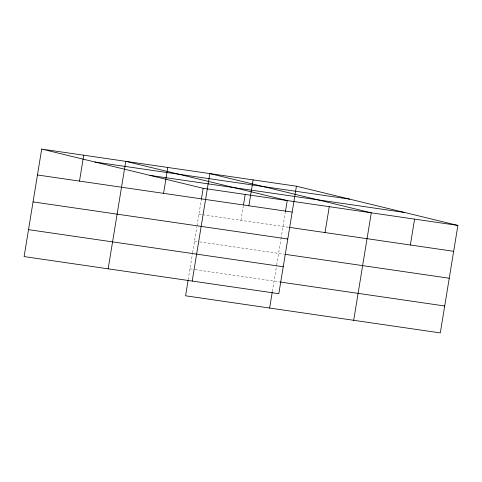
<?xml version="1.0" encoding="UTF-8"?>
<svg xmlns="http://www.w3.org/2000/svg" width="482" height="482" viewBox="0 0 482 482"><rect width="100%" height="100%" fill="white"/><g stroke="black" fill="none" stroke-linecap="round" stroke-linejoin="round"><path stroke-width="0.36" stroke-dasharray="2.41 1.81" d="M188.197 279.789L192.493 253.538M192.613 252.809L196.909 226.57M197.03 225.841L201.235 200.144M240.964 220.322L243.265 206.272M272.372 291.309L276.554 265.787M276.674 265.052L280.849 239.542M280.97 238.819L285.296 212.393M198.939 214.195L201.886 214.623M202.621 214.731L288.893 227.305M194.529 241.127L198.952 241.771M199.687 241.88L284.482 254.231M189.986 268.872L194.409 269.516M195.144 269.625L279.205 281.868"/><path stroke-width="0.72" d="M41.699 149.089L24.1 256.575L278.825 293.689L296.424 186.203L41.699 149.089L203.175 188.311L457.9 225.425L440.301 332.911L185.576 295.797L188.076 280.518M79.494 181.093L83.729 155.21M108.161 268.823L125.76 161.337L287.236 200.56L285.416 211.652M163.555 193.342L167.79 167.459M201.362 199.403L203.175 188.311M192.216 281.066L209.821 173.58L371.291 212.809L353.692 320.295M243.506 204.79L245.205 194.439M248.887 205.772L253.122 179.894M269.631 308.046L272.258 292.032M325.025 232.565L329.266 206.682M410.357 245.001L414.598 219.117M94.99 162.03L349.715 199.144M149.89 175.37L404.615 212.484M37.463 174.972L292.188 212.086M289.634 227.408L453.664 251.309M33.053 201.898L287.778 239.012M285.224 254.339L449.254 278.241M28.51 229.643L283.235 266.757M279.94 281.976L444.711 305.986M296.424 186.203L457.9 225.425"/></g></svg>
